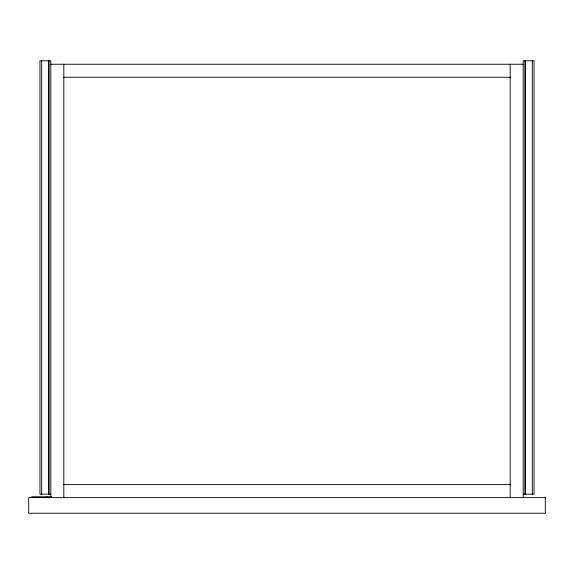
<?xml version="1.0" encoding="UTF-8"?>
<svg xmlns="http://www.w3.org/2000/svg" width="574" height="574" viewBox="0 0 574 574"><rect width="100%" height="100%" fill="white"/><g stroke="black" fill="none" stroke-linecap="round" stroke-linejoin="round"><path stroke-width="0.86" d="M50.806 64.238L523.194 64.238M63.807 77.239L510.193 77.239M63.807 484.628L510.193 484.628M50.806 494.157L39.965 494.157L39.965 60.772L50.806 60.772L50.806 497.629M523.194 494.157L534.035 494.157L534.035 60.772L523.194 60.772L523.194 497.629M31.57 496.761L51.66 496.761M532.299 60.772L532.299 494.157M525.361 60.772L525.361 494.157M524.93 60.772L524.93 494.157M510.193 64.238L510.193 497.629M63.807 64.238L63.807 497.629M49.07 60.772L49.07 494.157M48.639 60.772L48.639 494.157M46.903 496.761L46.903 497.629M41.701 60.772L41.701 494.157M545.3 497.629L28.7 497.629L28.7 513.228L545.3 513.228L545.3 497.629"/></g></svg>
